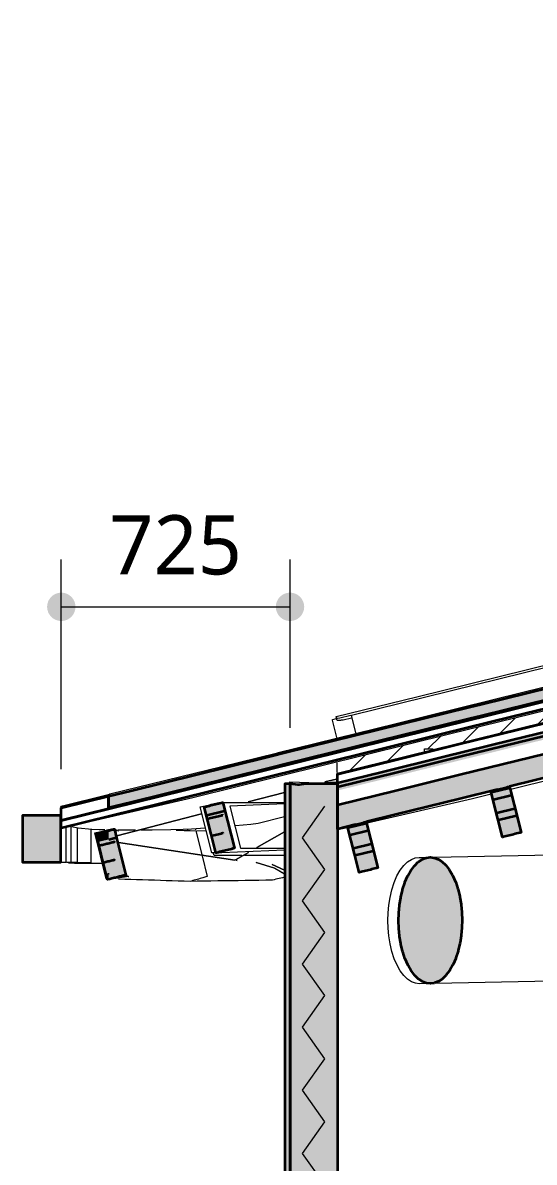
# Model space of a CAD drawing. Header units: millimetres. Extents: x 0 to 153524, y 0 to 59400.
# Drawn here: x 45014 to 46635, y 27747 to 31358 of the extents above; entities that cross this region are included whole.
import ezdxf

# ---------------------------------------------------------------- set-up
doc = ezdxf.new("R2010")
doc.units = ezdxf.units.MM
for name, color, linetype, lineweight in [('01_切断（構造・壁）', 7, 'Continuous', 35), ('05_断熱（仮）', 2, 'Continuous', 9), ('10_見えがかり', 7, 'Continuous', 13), ('12_見えがかり（ガラス）', 5, 'Continuous', 9), ('14_鏡面', 8, 'Continuous', 9), ('50_寸法', 3, 'Continuous', 9)]:
    doc.layers.add(name, color=color, linetype=linetype, lineweight=lineweight)
doc.styles.add('JP', font='NotoSansCJKjp-Regular.otf')

msp = doc.modelspace()

# ---------------------------------------------------------------- hatches: boundary and pattern name
at = {"layer": '01_切断（構造・壁）'}
for points in [[(45845.9, 29008), (45804.5, 28997.8), (45668.3, 28964.2), (45356.9, 28887.4), (45286.3, 28870), (45286.3, 28890), (45286.3, 28907), (45356.9, 28924.4), (45668.3, 29001.2), (45804.5, 29034.8), (45845.9, 29045), (46068.6, 29099.9), (46428.9, 29188.7), (46469, 29198.6), (46830.1, 29287.6), (46869.4, 29297.3), (47231.2, 29386.4), (47269.8, 29396), (47632.3, 29485.3), (47670.1, 29494.7), (48033.4, 29584.2), (48070.5, 29593.4), (48434.6, 29683.1), (48470.9, 29692), (48835.7, 29782), (48871.3, 29790.7), (49236.9, 29880.8), (49271.6, 29889.4), (49638, 29979.7), (49672, 29988.1), (50039.2, 30078.6), (50072.4, 30086.8), (50440.3, 30177.5), (50472.8, 30185.5), (50841.5, 30276.4), (50873.1, 30284.2), (51242.7, 30375.3), (51273.5, 30382.9), (51643.9, 30474.2), (51673.9, 30481.6), (52045.1, 30573.1), (52074.3, 30580.3), (52446.3, 30672), (52474.6, 30679), (52847.5, 30770.9), (52875, 30777.7), (53248.7, 30869.8), (53275.4, 30876.4), (53649.9, 30968.7), (53675.8, 30975.1), (54051.1, 31067.6), (54076.1, 31073.8), (54452.4, 31166.5), (54476.5, 31172.5), (54853.6, 31265.4), (54876.9, 31271.1), (55254.9, 31364.3), (55277.3, 31369.8), (55656.1, 31463.2), (55677.7, 31468.5), (56057.4, 31562.1), (56078, 31567.2), (56458.6, 31661), (56478.4, 31665.9), (56859.9, 31760), (56878.8, 31764.6), (57261.2, 31858.9), (57279.2, 31863.3), (57662.5, 31957.8), (57679.5, 31962), (58063.8, 32056.7), (58079.7, 32060.7), (58079.7, 32059.2), (58079.7, 32023.7), (58063.8, 32019.7), (57679.5, 31925), (57662.5, 31920.8), (57279.2, 31826.3), (57261.2, 31821.9), (56878.8, 31727.6), (56859.9, 31723), (56478.4, 31628.9), (56458.6, 31624), (56078, 31530.2), (56057.4, 31525.1), (55677.7, 31431.5), (55656.1, 31426.2), (55277.3, 31332.8), (55254.9, 31327.3), (54876.9, 31234.1), (54853.6, 31228.4), (54476.5, 31135.5), (54452.4, 31129.5), (54076.1, 31036.8), (54051.1, 31030.6), (53675.8, 30938.1), (53649.9, 30931.7), (53275.4, 30839.4), (53248.7, 30832.8), (52875, 30740.7), (52847.5, 30733.9), (52474.6, 30642), (52446.3, 30635), (52074.3, 30543.3), (52045.1, 30536.1), (51673.9, 30444.6), (51643.9, 30437.2), (51273.5, 30345.9), (51242.7, 30338.3), (50873.1, 30247.2), (50841.5, 30239.4), (50472.8, 30148.5), (50440.3, 30140.5), (50072.4, 30049.8), (50039.2, 30041.6), (49672, 29951.1), (49638, 29942.7), (49271.6, 29852.4), (49236.9, 29843.8), (48871.3, 29753.7), (48835.7, 29745), (48470.9, 29655), (48434.6, 29646.1), (48070.5, 29556.4), (48033.4, 29547.2), (47670.1, 29457.7), (47632.3, 29448.3), (47269.8, 29359), (47231.2, 29349.4), (46869.4, 29260.3), (46830.1, 29250.6), (46469, 29161.6), (46428.9, 29151.7), (46068.6, 29062.9)], [(45846.3, 24300), (45846.3, 28007.3), (45846.3, 28007.3), (45846.3, 28946.7), (45858.2, 28946.7), (45861.3, 28946.7), (45861.3, 28010), (45861.3, 24300), (45849.3, 24300)], [(45861.3, 27420.3), (45861.3, 28946.7), (45885.2, 28943.8), (45888.4, 28943.5), (45891.4, 28943.9), (45911.6, 28946.8), (46011.3, 28946.7), (46011.3, 25772.8), (46011.3, 24300), (45911.6, 24300), (45891.4, 24300), (45887.8, 24300), (45885.2, 24300), (45861.3, 24300)], [(45134.3, 28841.1), (45134.3, 28834.7), (45134.3, 28828.6), (45134.3, 28822.2), (45134.3, 28816.1), (45134.3, 28809.7), (45134.3, 28803.6), (45134.3, 28797.2), (45134.3, 28791.1), (45134.3, 28784.7), (45134.3, 28778.6), (45134.3, 28772.2), (45134.3, 28766.1), (45134.3, 28759.7), (45134.3, 28753.6), (45134.3, 28747.2), (45134.3, 28741.1), (45134.3, 28734.7), (45134.3, 28728.6), (45134.3, 28722.2), (45134.3, 28716.1), (45134.3, 28709.7), (45134.3, 28703.6), (45134.3, 28697.2), (45129.4, 28697.2), (45124.3, 28697.2), (45119.4, 28697.2), (45114.3, 28697.2), (45109.4, 28697.2), (45104.3, 28697.2), (45099.3, 28697.2), (45094.3, 28697.2), (45089.3, 28697.2), (45084.3, 28697.2), (45079.3, 28697.2), (45074.3, 28697.2), (45069.3, 28697.2), (45064.3, 28697.2), (45059.2, 28697.2), (45054.3, 28697.2), (45049.2, 28697.2), (45044.3, 28697.2), (45039.2, 28697.2), (45034.3, 28697.2), (45029.2, 28697.2), (45024.3, 28697.2), (45019.1, 28697.2), (45014.3, 28697.2), (45014.3, 28703.6), (45014.3, 28709.7), (45014.3, 28716.1), (45014.3, 28722.2), (45014.3, 28728.6), (45014.3, 28734.7), (45014.3, 28741.1), (45014.3, 28747.2), (45014.3, 28753.6), (45014.3, 28759.7), (45014.3, 28766.1), (45014.3, 28772.2), (45014.3, 28778.6), (45014.3, 28784.7), (45014.3, 28791.1), (45014.3, 28797.2), (45014.3, 28803.6), (45014.3, 28809.7), (45014.3, 28816.1), (45014.3, 28822.2), (45014.3, 28828.6), (45014.3, 28834.7), (45014.3, 28841.1), (45014.3, 28847.2), (45019.4, 28847.2), (45024.3, 28847.2), (45029.4, 28847.2), (45034.3, 28847.2), (45039.4, 28847.2), (45044.3, 28847.2), (45049.3, 28847.2), (45054.3, 28847.2), (45059.3, 28847.2), (45064.3, 28847.2), (45069.3, 28847.2), (45074.3, 28847.2), (45079.3, 28847.2), (45084.3, 28847.2), (45089.3, 28847.2), (45094.3, 28847.2), (45099.2, 28847.2), (45104.3, 28847.2), (45109.2, 28847.2), (45114.3, 28847.2), (45119.2, 28847.2), (45124.3, 28847.2), (45129.2, 28847.2), (45134.3, 28847.2)], [(46406.3, 28537.5), (46406.9, 28515.6), (46407, 28513.4), (46406.3, 28491.5), (46406.3, 28489.4), (46404.2, 28466.8), (46404, 28464.6), (46400.3, 28442), (46399.9, 28439.8), (46394.6, 28417.8), (46394.1, 28415.6), (46387.3, 28394.8), (46386.6, 28392.8), (46378.3, 28373.8), (46377.5, 28372), (46367.9, 28355.5), (46367, 28353.9), (46356.5, 28340.3), (46355.5, 28339), (46344.3, 28328.5), (46343.3, 28327.5), (46331.8, 28320.1), (46330.8, 28319.5), (46319.4, 28315.3), (46318.3, 28314.9), (46307.2, 28313.5), (46306.2, 28313.4), (46295, 28314.7), (46294, 28314.9), (46282.6, 28319.1), (46281.6, 28319.4), (46270.1, 28326.8), (46269, 28327.4), (46257.9, 28338), (46256.8, 28338.9), (46246.3, 28352.6), (46245.3, 28353.9), (46235.7, 28370.5), (46234.9, 28372), (46226.5, 28391), (46225.7, 28392.7), (46218.8, 28413.7), (46218.2, 28415.6), (46212.9, 28437.8), (46212.4, 28439.8), (46208.7, 28462.6), (46208.4, 28464.6), (46206.2, 28487.3), (46206, 28489.3), (46205.4, 28511.4), (46205.3, 28513.4), (46206, 28535.5), (46206, 28537.4), (46208.2, 28560.2), (46208.4, 28562.2), (46212.1, 28585), (46212.4, 28587), (46217.7, 28609.2), (46218.2, 28611.2), (46225.1, 28632.2), (46225.7, 28634), (46234.1, 28653.1), (46234.9, 28654.8), (46244.5, 28671.4), (46245.3, 28672.9), (46255.9, 28686.6), (46256.8, 28687.8), (46268, 28698.4), (46269, 28699.4), (46280.5, 28706.7), (46281.5, 28707.3), (46293, 28711.6), (46294, 28711.9), (46305.1, 28713.3), (46306.2, 28713.4), (46317.3, 28712.1), (46318.3, 28712), (46329.7, 28707.8), (46330.8, 28707.4), (46342.2, 28700.1), (46343.3, 28699.4), (46354.4, 28688.9), (46355.5, 28687.9), (46366, 28674.2), (46367, 28672.9), (46376.6, 28656.4), (46377.5, 28654.9), (46385.8, 28635.9), (46386.6, 28634.1), (46393.5, 28613.3), (46394.1, 28611.2), (46399.4, 28589.2), (46399.9, 28587.1), (46403.6, 28564.5), (46404, 28562.2), (46406.1, 28539.7)]]:
    msp.add_hatch(color=7, dxfattribs=at).paths.add_polyline_path(points)
at = {"layer": '01_切断（構造・壁）', "true_color": 0xe9dcc4}
for points in [[(46514.5, 28926.8), (46519.2, 28927.9), (46523.9, 28929.1), (46528.6, 28930.3), (46533.3, 28931.5), (46538, 28932.6), (46542.7, 28933.8), (46547.4, 28935), (46552.1, 28936.1), (46552.1, 28936.1), (46552.2, 28936.1), (46552.2, 28936.2), (46552.2, 28936.2), (46552.3, 28936.2), (46552.4, 28936.2), (46552.6, 28936.2), (46552.9, 28936.3), (46553.8, 28936.6), (46556.8, 28937.3), (46571.4, 28879.6), (46593.7, 28791.8), (46590.8, 28791.1), (46589.8, 28790.9), (46589.4, 28790.8), (46589.3, 28790.7), (46589.2, 28790.7), (46589.1, 28790.7), (46589.1, 28790.7), (46589, 28790.7), (46589, 28790.7), (46589, 28790.7), (46584.3, 28789.5), (46579.6, 28788.3), (46574.9, 28787.2), (46570.2, 28786), (46565.5, 28784.8), (46560.8, 28783.6), (46556.2, 28782.5), (46551.5, 28781.3), (46546.8, 28780.1), (46542.1, 28779), (46537.4, 28777.8), (46535, 28777.2), (46520.2, 28835.5), (46498.2, 28922.7), (46500.4, 28923.3), (46505.1, 28924.4), (46509.8, 28925.6)], [(46523.9, 28901), (46504.8, 28896.4), (46499.1, 28918.9), (46557.8, 28933.4), (46563.5, 28910.8)], [(45606, 28876.8), (45610.7, 28878), (45615.4, 28879.1), (45620.1, 28880.3), (45624.8, 28881.5), (45629.5, 28882.7), (45634.2, 28883.8), (45638.9, 28885), (45643.6, 28886.2), (45643.6, 28886.2), (45643.6, 28886.2), (45643.6, 28886.2), (45643.7, 28886.2), (45643.8, 28886.2), (45643.9, 28886.2), (45644, 28886.3), (45644.3, 28886.4), (45645.3, 28886.6), (45648.3, 28887.3), (45663, 28829.1), (45685.2, 28741.9), (45682.3, 28741.2), (45681.3, 28740.9), (45681, 28740.8), (45680.8, 28740.8), (45680.7, 28740.8), (45680.6, 28740.7), (45680.6, 28740.7), (45680.5, 28740.7), (45680.5, 28740.7), (45680.5, 28740.7), (45675.8, 28739.5), (45671.1, 28738.4), (45666.4, 28737.2), (45661.7, 28736), (45657, 28734.9), (45652.3, 28733.7), (45647.7, 28732.5), (45643, 28731.4), (45638.3, 28730.2), (45633.6, 28729), (45628.9, 28727.8), (45626.5, 28727.2), (45611.5, 28786.1), (45589.6, 28872.7), (45591.9, 28873.3), (45596.6, 28874.5), (45601.3, 28875.6)], [(46520.2, 28835.5), (46515.5, 28854), (46574.2, 28868.5), (46580, 28845.9), (46521.3, 28831.4)], [(46060.3, 28814.8), (46065, 28816), (46069.6, 28817.1), (46074.3, 28818.3), (46079, 28819.5), (46083.7, 28820.6), (46088.4, 28821.8), (46093.1, 28823), (46097.8, 28824.2), (46097.9, 28824.2), (46097.9, 28824.2), (46097.9, 28824.2), (46098, 28824.2), (46098, 28824.2), (46098.1, 28824.2), (46098.3, 28824.3), (46098.6, 28824.3), (46099.6, 28824.6), (46102.5, 28825.3), (46117.2, 28767.4), (46139.4, 28679.9), (46136.5, 28679.1), (46135.5, 28678.9), (46135.2, 28678.8), (46135, 28678.8), (46134.9, 28678.7), (46134.9, 28678.7), (46134.8, 28678.7), (46134.8, 28678.7), (46134.8, 28678.7), (46134.7, 28678.7), (46130, 28677.5), (46125.3, 28676.3), (46120.7, 28675.2), (46116, 28674), (46111.3, 28672.8), (46106.6, 28671.7), (46101.9, 28670.5), (46097.2, 28669.3), (46092.5, 28668.2), (46087.8, 28667), (46083.1, 28665.8), (46080.7, 28665.2), (46065.9, 28723.8), (46043.9, 28810.7), (46046.2, 28811.3), (46050.9, 28812.4), (46055.6, 28813.6)], [(46050.5, 28784.4), (46044.8, 28807), (46103.5, 28821.4), (46109.3, 28798.8)], [(45253.3, 28789.9), (45259.1, 28791.3), (45263.7, 28792.5), (45267.2, 28793.3), (45270.6, 28794.2), (45274, 28795), (45277.4, 28795.8), (45280.8, 28796.7), (45284.2, 28797.5), (45287.6, 28798.4), (45291.1, 28799.2), (45294.5, 28800.1), (45297.9, 28800.9), (45301.3, 28801.7), (45301.5, 28801.8), (45301.7, 28801.8), (45301.9, 28801.9), (45302.3, 28802), (45302.7, 28802.1), (45303.5, 28802.3), (45304.7, 28802.6), (45304.7, 28802.6), (45311.6, 28774.7), (45340.8, 28656.9), (45339.8, 28656.7), (45339, 28656.5), (45338.5, 28656.3), (45338.2, 28656.2), (45337.9, 28656.2), (45337.7, 28656.1), (45337.5, 28656.1), (45334.2, 28655.3), (45330.8, 28654.4), (45327.5, 28653.6), (45324.2, 28652.8), (45320.8, 28652), (45317.5, 28651.1), (45314.1, 28650.3), (45310.8, 28649.5), (45307.5, 28648.7), (45304.1, 28647.9), (45300.8, 28647), (45296.3, 28645.9), (45290.6, 28644.5), (45283.3, 28642.7), (45282.5, 28642.5), (45279.8, 28653.5), (45262.7, 28722.5), (45248.7, 28779.2), (45246.4, 28788.2)], [(46065.9, 28723.8), (46061.3, 28742.1), (46120, 28756.5), (46125.7, 28733.9), (46067, 28719.5)], [(45282.5, 28642.5), (45279.8, 28653.5), (45278.7, 28658.2), (45286.3, 28660), (45286.3, 28643.5), (45283.3, 28642.7)]]:
    msp.add_hatch(color=8, dxfattribs=at).paths.add_polyline_path(points)
at = {"layer": '05_断熱（仮）', "true_color": 0xf3d98b}
for points in [[(46345.8, 29031.2), (46564.9, 29085.1), (46755.7, 29132.2), (46974.8, 29186.2), (47165.6, 29233.3), (47384.7, 29287.2), (47575.5, 29334.3), (47794.7, 29388.3), (47985.5, 29435.4), (48204.6, 29489.3), (48395.4, 29536.4), (48614.5, 29590.4), (48805.3, 29637.5), (49024.5, 29691.4), (49215.3, 29738.5), (49434.4, 29792.5), (49625.2, 29839.6), (49844.3, 29893.5), (50035.1, 29940.6), (50254.3, 29994.6), (50445, 30041.7), (50664.2, 30095.6), (50855, 30142.7), (51074.2, 30196.7), (51264.9, 30243.8), (51484.1, 30297.7), (51674.8, 30344.8), (51894, 30398.8), (52084.8, 30445.9), (52304, 30499.8), (52494.7, 30546.9), (52713.9, 30600.9), (52904.6, 30648), (53123.8, 30701.9), (53314.5, 30749), (53533.8, 30803), (53724.5, 30850.1), (53943.7, 30904), (54134.4, 30951.1), (54353.7, 31005.1), (54544.3, 31052.2), (54763.6, 31106.1), (54954.3, 31153.2), (55173.5, 31207.2), (55364.2, 31254.3), (55583.5, 31308.2), (55774.1, 31355.3), (55993.4, 31409.3), (56184.1, 31456.4), (56403.3, 31510.3), (56594, 31557.4), (56813.3, 31611.4), (57003.9, 31658.5), (57223.2, 31712.4), (57413.8, 31759.5), (57633.2, 31813.5), (57823.8, 31860.6), (58043.1, 31914.5), (58229.4, 31960.5), (58085.8, 31925.1), (58079.7, 31923.7), (58079.7, 31925.3), (58079.7, 31951.6), (58147.4, 31968.3), (58229.8, 31988.7), (58229.8, 31957.6), (58229.8, 31936.7), (58043.1, 31890.5), (57823.8, 31836.6), (57633.2, 31789.5), (57413.8, 31735.5), (57223.2, 31688.4), (57003.9, 31634.5), (56813.3, 31587.4), (56594, 31533.4), (56403.3, 31486.3), (56184.1, 31432.4), (55993.4, 31385.3), (55774.1, 31331.3), (55583.5, 31284.2), (55364.2, 31230.3), (55173.5, 31183.2), (54954.3, 31129.2), (54763.6, 31082.1), (54544.3, 31028.2), (54353.7, 30981.1), (54134.4, 30927.1), (53943.7, 30880), (53724.5, 30826.1), (53533.8, 30779), (53314.5, 30725), (53123.8, 30677.9), (52904.6, 30624), (52713.9, 30576.9), (52494.7, 30522.9), (52304, 30475.8), (52084.8, 30421.9), (51894, 30374.8), (51674.8, 30320.8), (51484.1, 30273.7), (51264.9, 30219.8), (51074.2, 30172.7), (50855, 30118.7), (50664.2, 30071.6), (50445, 30017.7), (50254.3, 29970.6), (50035.1, 29916.6), (49844.3, 29869.5), (49625.2, 29815.6), (49434.4, 29768.5), (49215.3, 29714.5), (49024.5, 29667.4), (48805.3, 29613.5), (48614.5, 29566.4), (48395.4, 29512.4), (48204.6, 29465.3), (47985.5, 29411.4), (47794.7, 29364.3), (47575.5, 29310.3), (47384.7, 29263.2), (47165.6, 29209.3), (46974.8, 29162.2), (46755.7, 29108.2), (46564.9, 29061.1), (46345.8, 29007.2), (46154.9, 28960.1), (46011.3, 28924.7), (46011.3, 28948.7), (46154.9, 28984.1)], [(46011.3, 28802.7), (46011.3, 28806.1), (46011.3, 28815), (46011.3, 28826.7), (46011.3, 28879.7), (46197, 28925.5), (46399.8, 28975.5), (46715.6, 29053.3), (46807.8, 29076.1), (47123.8, 29153.9), (47215.7, 29176.7), (47532.1, 29254.6), (47623.7, 29277.2), (47940.4, 29355.2), (48031.7, 29377.8), (48348.6, 29455.9), (48439.7, 29478.4), (48756.9, 29556.5), (48847.7, 29578.9), (49165.2, 29657.1), (49255.7, 29679.5), (49573.4, 29757.8), (49663.7, 29780.1), (49981.7, 29858.4), (50071.7, 29880.7), (50390, 29959), (50479.7, 29981.2), (50798.2, 30059.7), (50887.7, 30081.8), (51206.5, 30160.3), (51295.7, 30182.4), (51614.8, 30261), (51703.7, 30282.9), (52023.1, 30361.6), (52111.7, 30383.5), (52431.3, 30462.2), (52519.7, 30484.1), (52839.6, 30562.9), (52927.6, 30584.7), (53247.9, 30663.5), (53335.6, 30685.2), (53656.2, 30764.2), (53743.6, 30785.8), (54064.5, 30864.8), (54151.6, 30886.4), (54472.7, 30965.5), (54559.6, 30986.9), (54881, 31066.1), (54967.6, 31087.5), (55289.3, 31166.8), (55375.6, 31188.1), (55697.6, 31267.4), (55783.6, 31288.7), (56105.9, 31368), (56191.6, 31389.2), (56514.2, 31468.7), (56599.6, 31489.8), (56922.5, 31569.3), (57007.6, 31590.4), (57330.8, 31670), (57415.6, 31690.9), (57739.1, 31770.6), (57823.6, 31791.5), (58147.4, 31871.3), (58229.8, 31891.7), (58229.8, 31860.6), (58229.8, 31850.7), (58085.8, 31815.1), (58079.7, 31813.7), (58079.7, 31777.6), (57913.9, 31736.8), (57914.8, 31733), (57856.5, 31718.6), (57855.6, 31722.3), (57857.5, 31722.8), (57862.2, 31724), (57866.9, 31725.1), (57871.6, 31726.3), (57876.3, 31727.5), (57880.9, 31728.6), (57881.2, 31728.7), (57823.6, 31714.5), (57739.1, 31693.6), (57459.6, 31624.8), (57460.5, 31621), (57413.8, 31609.5), (57402.2, 31606.6), (57401.3, 31610.3), (57403.4, 31610.8), (57408, 31612), (57412.7, 31613.2), (57417.4, 31614.4), (57422.1, 31615.5), (57426.8, 31616.7), (57429.6, 31617.4), (57415.6, 31613.9), (57330.8, 31593), (57007.6, 31513.4), (57005.3, 31512.8), (57006.2, 31509), (57003.9, 31508.5), (56947.9, 31494.6), (56947, 31498.4), (56949.1, 31498.9), (56953.8, 31500), (56958.4, 31501.2), (56963.1, 31502.4), (56966.6, 31503.2), (56922.5, 31492.3), (56599.6, 31412.8), (56551, 31400.8), (56551.9, 31397), (56493.7, 31382.6), (56492.7, 31386.4), (56494.8, 31386.9), (56499.5, 31388.1), (56502.6, 31388.8), (56191.6, 31312.2), (56105.9, 31291), (56096.7, 31288.8), (56097.7, 31285), (56039.4, 31270.6), (56038.4, 31274.4), (56040.3, 31274.9), (56045, 31276), (56049.7, 31277.2), (56051, 31277.5), (55783.6, 31211.7), (55697.6, 31190.4), (55642.4, 31176.8), (55643.4, 31173), (55585.1, 31158.6), (55584.1, 31162.4), (55586.2, 31162.9), (55590.9, 31164.1), (55595.6, 31165.3), (55599.2, 31166.2), (55375.6, 31111.1), (55289.3, 31089.8), (55188.2, 31064.8), (55189.1, 31061), (55173.5, 31057.2), (55130.8, 31046.7), (55129.8, 31050.4), (55131.9, 31050.9), (55136.6, 31052.1), (55141.3, 31053.3), (55146, 31054.4), (55147.6, 31054.9), (54967.6, 31010.5), (54881, 30989.1), (54733.9, 30952.9), (54734.8, 30949.1), (54676.5, 30934.7), (54675.5, 30938.4), (54677.6, 30939), (54682.3, 30940.1), (54687, 30941.3), (54691.7, 30942.5), (54696.1, 30943.5), (54559.6, 30909.9), (54472.7, 30888.5), (54279.6, 30840.9), (54280.5, 30837.1), (54222.2, 30822.7), (54221.2, 30826.4), (54223.2, 30826.9), (54227.9, 30828.1), (54232.6, 30829.3), (54237.3, 30830.4), (54242, 30831.6), (54244.5, 30832.2), (54151.6, 30809.4), (54064.5, 30787.8), (53825.3, 30728.9), (53826.3, 30725.1), (53767.9, 30710.8), (53767, 30714.5), (53769.1, 30715), (53773.8, 30716.2), (53778.4, 30717.3), (53783.1, 30718.5), (53787.8, 30719.7), (53792.5, 30720.8), (53793.1, 30721), (53743.6, 30708.8), (53656.2, 30687.2), (53371, 30616.9), (53372, 30613.2), (53314.5, 30599), (53313.6, 30598.8), (53312.7, 30602.5), (53314.6, 30603), (53319.3, 30604.1), (53324, 30605.3), (53328.7, 30606.5), (53333.4, 30607.6), (53338.1, 30608.8), (53341.4, 30609.7), (53335.6, 30608.2), (53247.9, 30586.5), (52927.6, 30507.7), (52916.7, 30505), (52917.7, 30501.2), (52904.6, 30498), (52859.3, 30486.8), (52858.4, 30490.5), (52860.5, 30491), (52865.2, 30492.2), (52869.9, 30493.4), (52874.6, 30494.5), (52875.3, 30494.7), (52839.6, 30485.9), (52519.7, 30407.1), (52462.5, 30392.9), (52463.4, 30389.2), (52405, 30374.8), (52404.1, 30378.5), (52406.2, 30379), (52410.9, 30380.2), (52413.7, 30380.9), (52111.7, 30306.5), (52023.1, 30284.6), (52008.2, 30280.9), (52009.1, 30277.2), (51950.7, 30262.8), (51949.8, 30266.5), (51951.7, 30267), (51956.4, 30268.2), (51961.1, 30269.4), (51962.2, 30269.6), (51703.7, 30205.9), (51614.8, 30184), (51553.9, 30169), (51554.9, 30165.2), (51496.4, 30150.8), (51495.5, 30154.5), (51497.4, 30155), (51502.1, 30156.2), (51506.8, 30157.4), (51510.7, 30158.3), (51295.7, 30105.4), (51206.5, 30083.3), (51099.6, 30057), (51100.6, 30053.2), (51074.2, 30046.7), (51042.1, 30038.8), (51041.2, 30042.5), (51043.4, 30043.1), (51048, 30044.3), (51052.7, 30045.4), (51057.4, 30046.6), (51059.2, 30047), (50887.7, 30004.8), (50798.2, 29982.7), (50645.3, 29945), (50646.3, 29941.2), (50587.8, 29926.8), (50586.9, 29930.6), (50588.9, 29931.1), (50593.6, 29932.2), (50598.3, 29933.4), (50603, 29934.6), (50607.6, 29935.7), (50479.7, 29904.2), (50390, 29882), (50191.1, 29833.1), (50192, 29829.3), (50133.5, 29814.9), (50132.6, 29818.6), (50134.6, 29819.1), (50139.3, 29820.2), (50144, 29821.4), (50148.7, 29822.6), (50153.4, 29823.8), (50156.2, 29824.5), (50071.7, 29803.7), (49981.7, 29781.4), (49736.8, 29721.1), (49737.7, 29717.3), (49679.2, 29702.9), (49678.3, 29706.6), (49680.3, 29707.1), (49685, 29708.3), (49689.7, 29709.4), (49694.4, 29710.6), (49699.1, 29711.8), (49699.1, 29711.8), (49703.8, 29713), (49704.8, 29713.2), (49663.7, 29703.1), (49573.4, 29680.8), (49282.5, 29609.1), (49283.5, 29605.3), (49224.9, 29590.9), (49224, 29594.6), (49226, 29595.1), (49230.7, 29596.3), (49235.4, 29597.5), (49240.1, 29598.6), (49244.8, 29599.8), (49249.5, 29601), (49252.5, 29601.7), (49165.2, 29580.1), (48847.7, 29501.9), (48828.2, 29497.1), (48829.2, 29493.4), (48805.3, 29487.5), (48770.6, 29478.9), (48769.7, 29482.6), (48771.7, 29483.1), (48776.4, 29484.3), (48781.1, 29485.5), (48784, 29486.2), (48756.9, 29479.5), (48439.7, 29401.4), (48374, 29385.1), (48374.9, 29381.4), (48316.3, 29366.9), (48315.4, 29370.6), (48317.6, 29371.2), (48322.3, 29372.4), (48324.9, 29373), (48031.7, 29300.8), (47940.4, 29278.2), (47919.7, 29273.1), (47920.6, 29269.4), (47862, 29254.9), (47861.1, 29258.6), (47863.3, 29259.2), (47868, 29260.4), (47872.7, 29261.5), (47873.5, 29261.8), (47623.7, 29200.2), (47532.1, 29177.6), (47465.4, 29161.1), (47466.4, 29157.4), (47407.7, 29142.9), (47406.8, 29146.7), (47408.8, 29147.2), (47413.5, 29148.3), (47418.2, 29149.5), (47422.2, 29150.5), (47215.7, 29099.7), (47123.8, 29076.9), (47011.1, 29049.2), (47012.1, 29045.4), (46974.8, 29036.2), (46953.4, 29030.9), (46952.5, 29034.7), (46954.5, 29035.2), (46959.2, 29036.4), (46964, 29037.5), (46968.7, 29038.7), (46970.8, 29039.2), (46807.8, 28999.1), (46715.6, 28976.3), (46556.8, 28937.2), (46557.8, 28933.4), (46499.1, 28918.9), (46498.2, 28922.7), (46500.4, 28923.3), (46505.1, 28924.4), (46509.8, 28925.6), (46514.5, 28926.8), (46519.2, 28927.9), (46519.3, 28927.9), (46399.8, 28898.5), (46197, 28848.5), (46102.6, 28825.2), (46103.5, 28821.4), (46044.8, 28807), (46043.9, 28810.7), (46046.2, 28811.3), (46050.9, 28812.4), (46055.6, 28813.6), (46060.3, 28814.8), (46065, 28816), (46068.4, 28816.8)], [(45886.3, 24325), (45886.3, 28917.7), (45886.6, 28917.7), (45889, 28917.7), (45891.3, 28917.9), (45893.7, 28918.4), (45896, 28919), (45897.4, 28919.5), (45913.3, 28921.8), (45986.3, 28921.7), (45986.3, 24325)], [(46574.2, 28868.5), (46515.5, 28854), (46504.8, 28896.4), (46563.5, 28910.8), (46571.4, 28879.6)], [(45596.2, 28846.4), (45655, 28860.9), (45660.7, 28838.3), (45602, 28823.8)], [(45270.6, 28794.2), (45274, 28795), (45277.4, 28795.8), (45280.8, 28796.7), (45284.2, 28797.5), (45286.3, 28798), (45286.3, 28788.4), (45286.3, 28770), (45253, 28761.8), (45248.7, 28779.2), (45246.4, 28788.2), (45253.3, 28789.9), (45259.1, 28791.3), (45263.7, 28792.5), (45267.2, 28793.3)], [(45652.3, 28733.7), (45647.7, 28732.5), (45643, 28731.4), (45638.3, 28730.2), (45633.6, 28729), (45628.9, 28727.8), (45626.5, 28727.2), (45612.7, 28781.5), (45615.4, 28782.1), (45620.1, 28783.3), (45624.8, 28784.5), (45629.5, 28785.7), (45634.2, 28786.8), (45638.9, 28788), (45643.6, 28789.2), (45643.6, 28789.2), (45643.6, 28789.2), (45643.6, 28789.2), (45643.7, 28789.2), (45643.8, 28789.2), (45643.9, 28789.2), (45644, 28789.3), (45644.3, 28789.4), (45645.3, 28789.6), (45648.3, 28790.3), (45662, 28736.1), (45661.7, 28736), (45657, 28734.9)], [(46120, 28756.5), (46061.3, 28742.1), (46050.5, 28784.4), (46109.3, 28798.8), (46117.2, 28767.4)], [(45258.6, 28739.2), (45253, 28761.8), (45311.3, 28776.2), (45311.6, 28774.7), (45316.9, 28753.6)], [(45310.8, 28649.5), (45307.5, 28648.7), (45304.1, 28647.9), (45300.8, 28647), (45296.3, 28645.9), (45290.6, 28644.5), (45286.3, 28643.5), (45286.3, 28660), (45278.7, 28658.2), (45269.1, 28696.8), (45270.6, 28697.2), (45274, 28698), (45277.4, 28698.8), (45280.8, 28699.7), (45284.2, 28700.5), (45287.6, 28701.4), (45291.1, 28702.2), (45294.5, 28703.1), (45297.9, 28703.9), (45301.3, 28704.7), (45301.5, 28704.8), (45301.7, 28704.8), (45301.9, 28704.9), (45302.3, 28705), (45302.7, 28705.1), (45303.5, 28705.3), (45304.7, 28705.6), (45304.7, 28705.6), (45311.6, 28677.7), (45318.2, 28651.3), (45317.5, 28651.1), (45314.1, 28650.3)]]:
    msp.add_hatch(color=8, dxfattribs=at).paths.add_polyline_path(points)
at = {"layer": '14_鏡面', "true_color": 0xdce5ee}
h = msp.add_hatch(dxfattribs=at)
h.set_pattern_fill('ANSI31', scale=20)
h.paths.add_polyline_path([(46010.3, 29015), (58229.7, 32032.5), (58229.7, 31989.1), (57112.6, 31713.9), (57087.2, 31713.9), (57087.2, 31707.9), (57088.3, 31707.9), (56211, 31491.9), (56187.2, 31491.9), (56187.2, 31486), (55309.4, 31269.8), (55287.2, 31269.8), (55287.2, 31264.4), (54407.8, 31047.8), (54387.2, 31047.8), (54387.2, 31042.7), (53506.2, 30825.7), (53487.2, 30825.7), (53487.2, 30821), (52604.6, 30603.7), (52587.2, 30603.7), (52587.2, 30599.4), (51703, 30381.6), (51687.2, 30381.6), (51687.2, 30377.7), (50801.5, 30159.5), (50787.2, 30159.5), (50787.2, 30156), (49899.9, 29937.5), (49887.2, 29937.5), (49887.2, 29934.4), (48998.3, 29715.4), (48987.2, 29715.4), (48987.2, 29712.7), (48096.7, 29493.4), (48087.2, 29493.4), (48087.2, 29491), (47195.1, 29271.3), (47187.2, 29271.3), (47187.2, 29269.4), (46323, 29056.5), (46287.2, 29056.5), (46287.4, 29047.8), (46010.8, 28979.6), (46010.8, 28952), (46010.3, 28951.9)])
at = {"layer": '50_寸法'}
for points in [[(45181.3, 29507), (45180.4, 29498.3), (45177.9, 29489.8), (45173.7, 29482), (45168.1, 29475.2), (45161.3, 29469.6), (45153.5, 29465.5), (45145.1, 29462.9), (45136.3, 29462), (45127.5, 29462.9), (45119.1, 29465.5), (45111.3, 29469.6), (45104.5, 29475.2), (45098.9, 29482), (45094.7, 29489.8), (45092.2, 29498.3), (45091.3, 29507), (45092.2, 29515.8), (45094.7, 29524.3), (45098.9, 29532), (45104.5, 29538.9), (45111.3, 29544.5), (45119.1, 29548.6), (45127.5, 29551.2), (45136.3, 29552), (45145.1, 29551.2), (45153.5, 29548.6), (45161.3, 29544.5), (45168.1, 29538.9), (45173.7, 29532), (45177.9, 29524.3), (45180.4, 29515.8)], [(45906.3, 29507), (45905.4, 29498.3), (45902.8, 29489.8), (45898.7, 29482), (45893.1, 29475.2), (45886.3, 29469.6), (45878.5, 29465.5), (45870, 29462.9), (45861.3, 29462), (45852.5, 29462.9), (45844, 29465.5), (45836.3, 29469.6), (45829.4, 29475.2), (45823.8, 29482), (45819.7, 29489.8), (45817.1, 29498.3), (45816.3, 29507), (45817.1, 29515.8), (45819.7, 29524.3), (45823.8, 29532), (45829.4, 29538.9), (45836.3, 29544.5), (45844, 29548.6), (45852.5, 29551.2), (45861.3, 29552), (45870, 29551.2), (45878.5, 29548.6), (45886.3, 29544.5), (45893.1, 29538.9), (45898.7, 29532), (45902.8, 29524.3), (45905.4, 29515.8)]]:
    msp.add_hatch(color=7, dxfattribs=at).paths.add_polyline_path(points)

# ---------------------------------------------------------------- linework, layer by layer
at = {"layer": '01_切断（構造・壁）'}
for points in [[(45136.3, 28818.1), (45136.3, 28830.1), (45217.6, 28850.1), (45525.9, 28926.1), (45745, 28980), (45935.8, 29027.1), (46154.9, 29081.1), (46345.8, 29128.2), (46564.9, 29182.1), (46755.7, 29229.2), (46974.8, 29283.2), (47165.6, 29330.3), (47384.7, 29384.2), (47575.5, 29431.3), (47794.7, 29485.3), (47985.5, 29532.4), (48204.6, 29586.3), (48395.4, 29633.4), (48614.5, 29687.4), (48805.3, 29734.5), (49024.5, 29788.4), (49215.3, 29835.5)], [(49236.9, 29843.8), (48871.3, 29753.7), (48835.7, 29745), (48470.9, 29655), (48434.6, 29646.1), (48070.5, 29556.4), (48033.4, 29547.2), (47670.1, 29457.7), (47632.3, 29448.3), (47269.8, 29359), (47231.2, 29349.4), (46869.4, 29260.3), (46830.1, 29250.6), (46469, 29161.6), (46428.9, 29151.7), (46068.6, 29062.9), (45845.9, 29008)], [(49215.3, 29811.5), (49024.5, 29764.4), (48805.3, 29710.5), (48614.5, 29663.4), (48395.4, 29609.4), (48204.6, 29562.3), (47985.5, 29508.4), (47794.7, 29461.3), (47575.5, 29407.3), (47384.7, 29360.2), (47165.6, 29306.3), (46974.8, 29259.2), (46755.7, 29205.2), (46564.9, 29158.1), (46345.8, 29104.2), (46154.9, 29057.1), (45935.8, 29003.1), (45745, 28956), (45525.9, 28902.1), (45217.6, 28826.1), (45136.3, 28806.1), (45136.3, 28818.1)], [(46060.3, 28814.8), (46065, 28816), (46068.4, 28816.8), (46011.3, 28802.7), (46011.3, 28815), (46011.3, 28826.7), (46011.3, 28903.1), (46011.3, 28976.7), (46197, 29022.5), (46399.8, 29072.5), (46715.6, 29150.3), (46807.8, 29173.1), (47123.8, 29250.9), (47215.7, 29273.7), (47532.1, 29351.6), (47623.7, 29374.2), (47940.4, 29452.2), (48031.7, 29474.8), (48348.6, 29552.9), (48439.7, 29575.4), (48756.9, 29653.5), (48847.7, 29675.9), (49165.2, 29754.1), (49255.7, 29776.5)], [(46012.3, 28949), (46154.9, 28984.1), (46345.8, 29031.2), (46564.9, 29085.1), (46755.7, 29132.2), (46974.8, 29186.2), (47165.6, 29233.3), (47384.7, 29287.2), (47575.5, 29334.3), (47794.7, 29388.3), (47985.5, 29435.4), (48204.6, 29489.3), (48395.4, 29536.4), (48614.5, 29590.4), (48805.3, 29637.5), (49024.5, 29691.4), (49215.3, 29738.5)], [(46012.3, 28937), (46197, 28982.5), (46399.8, 29032.5), (46715.6, 29110.3), (46807.8, 29133.1), (47123.8, 29210.9), (47215.7, 29233.7), (47532.1, 29311.6), (47623.7, 29334.2), (47940.4, 29412.2), (48031.7, 29434.8), (48348.6, 29512.9), (48439.7, 29535.4), (48756.9, 29613.5), (48847.7, 29635.9), (49165.2, 29714.1), (49255.7, 29736.5)], [(46012.3, 28880), (46197, 28925.5), (46399.8, 28975.5), (46715.6, 29053.3), (46807.8, 29076.1), (47123.8, 29153.9), (47215.7, 29176.7), (47532.1, 29254.6), (47623.7, 29277.2), (47940.4, 29355.2), (48031.7, 29377.8), (48348.6, 29455.9), (48439.7, 29478.4), (48756.9, 29556.5), (48847.7, 29578.9), (49165.2, 29657.1), (49255.7, 29679.5)], [(45845.9, 29008), (45804.5, 28997.8), (45668.3, 28964.2), (45356.9, 28887.4), (45286.3, 28870), (45286.3, 28890), (45286.3, 28907), (45356.9, 28924.4), (45668.3, 29001.2), (45804.5, 29034.8), (45845.9, 29045), (46068.6, 29099.9), (46428.9, 29188.7), (46469, 29198.6), (46830.1, 29287.6)], [(46715.6, 28976.3), (46556.8, 28937.2), (46571.4, 28879.6), (46593.7, 28791.8), (46590.8, 28791.1), (46589.8, 28790.9), (46589.4, 28790.8), (46589.3, 28790.7), (46589.2, 28790.7), (46589.1, 28790.7), (46589.1, 28790.7), (46589, 28790.7), (46589, 28790.7), (46589, 28790.7), (46584.3, 28789.5), (46579.6, 28788.3), (46574.9, 28787.2), (46570.2, 28786), (46565.5, 28784.8), (46560.8, 28783.6), (46556.2, 28782.5), (46551.5, 28781.3), (46546.8, 28780.1), (46542.1, 28779), (46537.4, 28777.8), (46535, 28777.2), (46520.2, 28835.5), (46498.2, 28922.7), (46500.4, 28923.3), (46505.1, 28924.4), (46509.8, 28925.6), (46514.5, 28926.8), (46519.2, 28927.9), (46519.3, 28927.9), (46399.8, 28898.5), (46197, 28848.5), (46102.6, 28825.2), (46117.2, 28767.4), (46139.4, 28679.9), (46136.5, 28679.1), (46135.5, 28678.9), (46135.2, 28678.8), (46135, 28678.8), (46134.9, 28678.7), (46134.9, 28678.7), (46134.8, 28678.7), (46134.8, 28678.7), (46134.8, 28678.7), (46134.7, 28678.7), (46130, 28677.5), (46125.3, 28676.3), (46120.7, 28675.2), (46116, 28674), (46111.3, 28672.8), (46106.6, 28671.7), (46101.9, 28670.5), (46097.2, 28669.3), (46092.5, 28668.2), (46087.8, 28667), (46083.1, 28665.8), (46080.7, 28665.2), (46065.9, 28723.8), (46043.9, 28810.7), (46046.2, 28811.3), (46050.9, 28812.4), (46055.6, 28813.6), (46060.3, 28814.8)], [(45846.3, 24300), (45846.3, 28007.3), (45846.3, 28007.3), (45846.3, 28946.7), (45858.2, 28946.7), (45861.3, 28946.7), (45861.3, 28010), (45861.3, 24300), (45849.3, 24300), (45846.3, 24300)], [(45861.3, 27420.3), (45861.3, 28946.7), (45885.2, 28943.8), (45888.4, 28943.5), (45891.4, 28943.9), (45911.6, 28946.8), (46011.3, 28946.7), (46011.3, 25772.8), (46011.3, 24300), (45911.6, 24300), (45891.4, 24300), (45887.8, 24300), (45885.2, 24300), (45861.3, 24300), (45861.3, 27420.3)], [(46514.5, 28926.8), (46519.2, 28927.9), (46523.9, 28929.1), (46528.6, 28930.3), (46533.3, 28931.5), (46538, 28932.6), (46542.7, 28933.8), (46547.4, 28935), (46552.1, 28936.1), (46552.1, 28936.1), (46552.2, 28936.1), (46552.2, 28936.2), (46552.2, 28936.2), (46552.3, 28936.2), (46552.4, 28936.2), (46552.6, 28936.2), (46552.9, 28936.3), (46553.8, 28936.6), (46556.8, 28937.3), (46571.4, 28879.6), (46593.7, 28791.8), (46590.8, 28791.1), (46589.8, 28790.9), (46589.4, 28790.8), (46589.3, 28790.7), (46589.2, 28790.7), (46589.1, 28790.7), (46589.1, 28790.7), (46589, 28790.7), (46589, 28790.7), (46589, 28790.7), (46584.3, 28789.5), (46579.6, 28788.3), (46574.9, 28787.2), (46570.2, 28786), (46565.5, 28784.8), (46560.8, 28783.6), (46556.2, 28782.5), (46551.5, 28781.3), (46546.8, 28780.1), (46542.1, 28779), (46537.4, 28777.8), (46535, 28777.2), (46520.2, 28835.5), (46498.2, 28922.7), (46500.4, 28923.3), (46505.1, 28924.4), (46509.8, 28925.6), (46514.5, 28926.8)], [(46500.1, 28919.2), (46556.8, 28933.2)], [(45286.3, 28885.4), (45286.3, 28867), (45217.3, 28850), (45136.3, 28830.1), (45136.3, 28850.1), (45136.3, 28870.1), (45217.3, 28890), (45286.3, 28907), (45286.3, 28885.4)], [(46505.8, 28896.6), (46562.6, 28910.6)], [(45606, 28876.8), (45610.7, 28878), (45615.4, 28879.1), (45620.1, 28880.3), (45624.8, 28881.5), (45629.5, 28882.7), (45634.2, 28883.8), (45638.9, 28885), (45643.6, 28886.2), (45643.6, 28886.2), (45643.6, 28886.2), (45643.6, 28886.2), (45643.7, 28886.2), (45643.8, 28886.2), (45643.9, 28886.2), (45644, 28886.3), (45644.3, 28886.4), (45645.3, 28886.6), (45648.3, 28887.3), (45663, 28829.1), (45685.2, 28741.9), (45682.3, 28741.2), (45681.3, 28740.9), (45681, 28740.8), (45680.8, 28740.8), (45680.7, 28740.8), (45680.6, 28740.7), (45680.6, 28740.7), (45680.5, 28740.7), (45680.5, 28740.7), (45680.5, 28740.7), (45675.8, 28739.5), (45671.1, 28738.4), (45666.4, 28737.2), (45661.7, 28736), (45657, 28734.9), (45652.3, 28733.7), (45647.7, 28732.5), (45643, 28731.4), (45638.3, 28730.2), (45633.6, 28729), (45628.9, 28727.8), (45626.5, 28727.2), (45611.5, 28786.1), (45589.6, 28872.7), (45591.9, 28873.3), (45596.6, 28874.5), (45601.3, 28875.6), (45606, 28876.8)], [(45606, 28876.8), (45610.7, 28878), (45615.4, 28879.1), (45620.1, 28880.3), (45624.8, 28881.5), (45629.5, 28882.7), (45634.2, 28883.8), (45638.9, 28885), (45643.6, 28886.2), (45643.6, 28886.2), (45643.6, 28886.2), (45643.6, 28886.2), (45643.7, 28886.2), (45643.8, 28886.2), (45643.9, 28886.2), (45644, 28886.3), (45644.3, 28886.4), (45645.3, 28886.6), (45648.3, 28887.3), (45663, 28829.1), (45685.2, 28741.9), (45682.3, 28741.2), (45681.3, 28740.9), (45681, 28740.8), (45680.8, 28740.8), (45680.7, 28740.8), (45680.6, 28740.7), (45680.6, 28740.7), (45680.5, 28740.7), (45680.5, 28740.7), (45680.5, 28740.7), (45675.8, 28739.5), (45671.1, 28738.4), (45666.4, 28737.2), (45661.7, 28736), (45657, 28734.9), (45652.3, 28733.7), (45647.7, 28732.5), (45643, 28731.4), (45638.3, 28730.2), (45633.6, 28729), (45628.9, 28727.8), (45626.5, 28727.2), (45611.5, 28786.1), (45589.6, 28872.7), (45591.9, 28873.3), (45596.6, 28874.5), (45601.3, 28875.6), (45606, 28876.8)], [(45597.2, 28846.7), (45654, 28860.6)], [(46516.5, 28854.3), (46573.3, 28868.2)], [(45134.3, 28841.1), (45134.3, 28834.7), (45134.3, 28828.6), (45134.3, 28822.2), (45134.3, 28816.1), (45134.3, 28809.7), (45134.3, 28803.6), (45134.3, 28797.2), (45134.3, 28791.1), (45134.3, 28784.7), (45134.3, 28778.6), (45134.3, 28772.2), (45134.3, 28766.1), (45134.3, 28759.7), (45134.3, 28753.6), (45134.3, 28747.2), (45134.3, 28741.1), (45134.3, 28734.7), (45134.3, 28728.6), (45134.3, 28722.2), (45134.3, 28716.1), (45134.3, 28709.7), (45134.3, 28703.6), (45134.3, 28697.2), (45129.4, 28697.2), (45124.3, 28697.2), (45119.4, 28697.2), (45114.3, 28697.2), (45109.4, 28697.2), (45104.3, 28697.2), (45099.3, 28697.2), (45094.3, 28697.2), (45089.3, 28697.2), (45084.3, 28697.2), (45079.3, 28697.2), (45074.3, 28697.2), (45069.3, 28697.2), (45064.3, 28697.2), (45059.2, 28697.2), (45054.3, 28697.2), (45049.2, 28697.2), (45044.3, 28697.2), (45039.2, 28697.2), (45034.3, 28697.2), (45029.2, 28697.2), (45024.3, 28697.2), (45019.1, 28697.2), (45014.3, 28697.2), (45014.3, 28703.6), (45014.3, 28709.7), (45014.3, 28716.1), (45014.3, 28722.2), (45014.3, 28728.6), (45014.3, 28734.7), (45014.3, 28741.1), (45014.3, 28747.2), (45014.3, 28753.6), (45014.3, 28759.7), (45014.3, 28766.1), (45014.3, 28772.2), (45014.3, 28778.6), (45014.3, 28784.7), (45014.3, 28791.1), (45014.3, 28797.2), (45014.3, 28803.6), (45014.3, 28809.7), (45014.3, 28816.1), (45014.3, 28822.2), (45014.3, 28828.6), (45014.3, 28834.7), (45014.3, 28841.1), (45014.3, 28847.2), (45019.4, 28847.2), (45024.3, 28847.2), (45029.4, 28847.2), (45034.3, 28847.2), (45039.4, 28847.2), (45044.3, 28847.2), (45049.3, 28847.2), (45054.3, 28847.2), (45059.3, 28847.2), (45064.3, 28847.2), (45069.3, 28847.2), (45074.3, 28847.2), (45079.3, 28847.2), (45084.3, 28847.2), (45089.3, 28847.2), (45094.3, 28847.2), (45099.2, 28847.2), (45104.3, 28847.2), (45109.2, 28847.2), (45114.3, 28847.2), (45119.2, 28847.2), (45124.3, 28847.2), (45129.2, 28847.2), (45134.3, 28847.2), (45134.3, 28841.1)], [(45600.1, 28835.3), (45601.3, 28835.6), (45606, 28836.8)], [(45606, 28836.8), (45610.7, 28838), (45615.4, 28839.1), (45620.1, 28840.3), (45624.8, 28841.5), (45629.5, 28842.7), (45634.2, 28843.8), (45638.9, 28845), (45643.6, 28846.2), (45643.6, 28846.2), (45643.6, 28846.2), (45643.6, 28846.2), (45643.7, 28846.2), (45643.8, 28846.2), (45643.9, 28846.2), (45644, 28846.3), (45644.3, 28846.4), (45645.3, 28846.6), (45648.3, 28847.3), (45648.4, 28846.8)], [(46060.3, 28814.8), (46065, 28816), (46069.6, 28817.1), (46074.3, 28818.3), (46079, 28819.5), (46083.7, 28820.6), (46088.4, 28821.8), (46093.1, 28823), (46097.8, 28824.2), (46097.9, 28824.2), (46097.9, 28824.2), (46097.9, 28824.2), (46098, 28824.2), (46098, 28824.2), (46098.1, 28824.2), (46098.3, 28824.3), (46098.6, 28824.3), (46099.6, 28824.6), (46102.5, 28825.3), (46117.2, 28767.4), (46139.4, 28679.9), (46136.5, 28679.1), (46135.5, 28678.9), (46135.2, 28678.8), (46135, 28678.8), (46134.9, 28678.7), (46134.9, 28678.7), (46134.8, 28678.7), (46134.8, 28678.7), (46134.8, 28678.7), (46134.7, 28678.7), (46130, 28677.5), (46125.3, 28676.3), (46120.7, 28675.2), (46116, 28674), (46111.3, 28672.8), (46106.6, 28671.7), (46101.9, 28670.5), (46097.2, 28669.3), (46092.5, 28668.2), (46087.8, 28667), (46083.1, 28665.8), (46080.7, 28665.2), (46065.9, 28723.8), (46043.9, 28810.7), (46046.2, 28811.3), (46050.9, 28812.4), (46055.6, 28813.6), (46060.3, 28814.8)], [(46045.8, 28807.2), (46102.6, 28821.2)], [(46522.2, 28831.7), (46579, 28845.7)], [(45253.3, 28789.9), (45259.1, 28791.3), (45263.7, 28792.5), (45267.2, 28793.3), (45270.6, 28794.2), (45274, 28795), (45277.4, 28795.8), (45280.8, 28796.7), (45284.2, 28797.5), (45287.6, 28798.4), (45291.1, 28799.2), (45294.5, 28800.1), (45297.9, 28800.9), (45301.3, 28801.7), (45301.5, 28801.8), (45301.7, 28801.8), (45301.9, 28801.9), (45302.3, 28802), (45302.7, 28802.1), (45303.5, 28802.3), (45304.7, 28802.6), (45304.7, 28802.6), (45311.6, 28774.7), (45340.8, 28656.9), (45339.8, 28656.7), (45339, 28656.5), (45338.5, 28656.3), (45338.2, 28656.2), (45337.9, 28656.2), (45337.7, 28656.1), (45337.5, 28656.1), (45334.2, 28655.3), (45330.8, 28654.4), (45327.5, 28653.6), (45324.2, 28652.8), (45320.8, 28652), (45317.5, 28651.1), (45314.1, 28650.3), (45310.8, 28649.5), (45307.5, 28648.7), (45304.1, 28647.9), (45300.8, 28647), (45296.3, 28645.9), (45290.6, 28644.5), (45283.3, 28642.7), (45282.5, 28642.5), (45279.8, 28653.5), (45262.7, 28722.5), (45248.7, 28779.2), (45246.4, 28788.2), (45253.3, 28789.9)], [(45259.1, 28791.3), (45263.7, 28792.5), (45267.2, 28793.3), (45270.6, 28794.2), (45274, 28795), (45277.4, 28795.8), (45280.8, 28796.7), (45284.2, 28797.5), (45287.6, 28798.4), (45291.1, 28799.2), (45294.5, 28800.1), (45297.9, 28800.9), (45301.3, 28801.7), (45301.5, 28801.8), (45301.7, 28801.8), (45301.9, 28801.9), (45302.3, 28802), (45302.7, 28802.1), (45303.5, 28802.3), (45304.7, 28802.6), (45304.7, 28802.6), (45311.6, 28774.7), (45340.8, 28656.9), (45339.8, 28656.7), (45339, 28656.5), (45338.5, 28656.3), (45338.2, 28656.2), (45337.9, 28656.2), (45337.7, 28656.1), (45337.5, 28656.1), (45334.2, 28655.3), (45330.8, 28654.4), (45327.5, 28653.6), (45324.2, 28652.8), (45320.8, 28652), (45317.5, 28651.1), (45314.1, 28650.3), (45310.8, 28649.5), (45307.5, 28648.7), (45304.1, 28647.9), (45300.8, 28647), (45296.3, 28645.9), (45290.6, 28644.5), (45283.3, 28642.7), (45282.5, 28642.5), (45279.8, 28653.5), (45262.7, 28722.5), (45248.7, 28779.2), (45246.4, 28788.2), (45253.3, 28789.9), (45259.1, 28791.3)], [(45613.7, 28781.7), (45615.4, 28782.1), (45620.1, 28783.3), (45624.8, 28784.5), (45629.5, 28785.7), (45634.2, 28786.8), (45638.9, 28788), (45643.6, 28789.2), (45643.6, 28789.2), (45643.6, 28789.2), (45643.6, 28789.2), (45643.7, 28789.2), (45643.8, 28789.2), (45643.9, 28789.2), (45644, 28789.3), (45644.3, 28789.4), (45645.3, 28789.6), (45648.3, 28790.3), (45648.4, 28789.8)], [(46051.5, 28784.6), (46108.3, 28798.6)], [(45256.7, 28750.7), (45259.1, 28751.3)], [(45259.1, 28751.3), (45263.7, 28752.5), (45267.2, 28753.3), (45270.6, 28754.2), (45274, 28755), (45277.4, 28755.8), (45280.8, 28756.7), (45284.2, 28757.5), (45287.6, 28758.4), (45291.1, 28759.2), (45294.5, 28760.1), (45297.9, 28760.9), (45301.3, 28761.7), (45301.5, 28761.8), (45301.7, 28761.8), (45301.9, 28761.9), (45302.3, 28762), (45302.7, 28762.1), (45303.5, 28762.3), (45304.7, 28762.6), (45304.7, 28762.6), (45304.8, 28762.1)], [(45286.8, 28770.1), (45310.3, 28775.9)], [(46062.2, 28742.3), (46119, 28756.3)], [(46068, 28719.7), (46124.7, 28733.7)], [(46406.3, 28537.5), (46406.9, 28515.6), (46407, 28513.4), (46406.3, 28491.5), (46406.3, 28489.4), (46404.2, 28466.8), (46404, 28464.6), (46400.3, 28442), (46399.9, 28439.8), (46394.6, 28417.8), (46394.1, 28415.6), (46387.3, 28394.8), (46386.6, 28392.8), (46378.3, 28373.8), (46377.5, 28372), (46367.9, 28355.5), (46367, 28353.9), (46356.5, 28340.3), (46355.5, 28339), (46344.3, 28328.5), (46343.3, 28327.5), (46331.8, 28320.1), (46330.8, 28319.5), (46319.4, 28315.3), (46318.3, 28314.9), (46307.2, 28313.5), (46306.2, 28313.4), (46295, 28314.7), (46294, 28314.9), (46282.6, 28319.1), (46281.6, 28319.4), (46270.1, 28326.8), (46269, 28327.4), (46257.9, 28338), (46256.8, 28338.9), (46246.3, 28352.6), (46245.3, 28353.9), (46235.7, 28370.5), (46234.9, 28372), (46226.5, 28391), (46225.7, 28392.7), (46218.8, 28413.7), (46218.2, 28415.6), (46212.9, 28437.8), (46212.4, 28439.8), (46208.7, 28462.6), (46208.4, 28464.6), (46206.2, 28487.3), (46206, 28489.3), (46205.4, 28511.4), (46205.3, 28513.4), (46206, 28535.5), (46206, 28537.4), (46208.2, 28560.2), (46208.4, 28562.2), (46212.1, 28585), (46212.4, 28587), (46217.7, 28609.2), (46218.2, 28611.2), (46225.1, 28632.2), (46225.7, 28634), (46234.1, 28653.1), (46234.9, 28654.8), (46244.5, 28671.4), (46245.3, 28672.9), (46255.9, 28686.6), (46256.8, 28687.8), (46268, 28698.4), (46269, 28699.4), (46280.5, 28706.7), (46281.5, 28707.3), (46293, 28711.6), (46294, 28711.9), (46305.1, 28713.3), (46306.2, 28713.4), (46317.3, 28712.1), (46318.3, 28712), (46329.7, 28707.8), (46330.8, 28707.4), (46342.2, 28700.1), (46343.3, 28699.4), (46354.4, 28688.9), (46355.5, 28687.9), (46366, 28674.2), (46367, 28672.9), (46376.6, 28656.4), (46377.5, 28654.9), (46385.8, 28635.9), (46386.6, 28634.1), (46393.5, 28613.3), (46394.1, 28611.2), (46399.4, 28589.2), (46399.9, 28587.1), (46403.6, 28564.5), (46404, 28562.2), (46406.1, 28539.7), (46406.3, 28537.5)], [(45270.1, 28697), (45270.6, 28697.2), (45274, 28698), (45277.4, 28698.8), (45280.8, 28699.7), (45284.2, 28700.5), (45287.6, 28701.4), (45291.1, 28702.2), (45294.5, 28703.1), (45297.9, 28703.9), (45301.3, 28704.7), (45301.5, 28704.8), (45301.7, 28704.8), (45301.9, 28704.9), (45302.3, 28705), (45302.7, 28705.1), (45303.5, 28705.3), (45304.7, 28705.6), (45304.7, 28705.6), (45304.8, 28705.1)], [(45279.6, 28658.4), (45286.3, 28660), (45286.3, 28659.5)]]:
    msp.add_lwpolyline(points, dxfattribs=at)
at = {"layer": '05_断熱（仮）'}
msp.add_lwpolyline([(45971.3, 27675), (45901.3, 27775), (45971.3, 27875), (45901.3, 27975), (45971.3, 28075), (45901.3, 28175), (45971.3, 28275), (45901.3, 28375), (45971.3, 28475), (45901.3, 28575), (45971.3, 28675), (45901.3, 28775), (45971.3, 28875)], dxfattribs=at)
at = {"layer": '10_見えがかり'}
for points in [[(49235.9, 29811.5), (48826.7, 29710.5), (48417.5, 29609.4), (48008.3, 29508.4), (47599.1, 29407.3), (47189.9, 29306.3), (46780.7, 29205.2), (46371.5, 29104.2), (45962.3, 29003.1), (45553.1, 28902.1), (45167.8, 28811.8)], [(45819.3, 29044.2), (46197.9, 29137.4), (46599, 29236.1), (47401.1, 29433.5), (47802.2, 29532.2)], [(46069.7, 29107.9), (46056, 29163.7), (47071.1, 29413.6)], [(46009.4, 29093), (45996, 29148), (45996.1, 29148.3), (45996.1, 29148.8), (45996.2, 29149), (45996.3, 29149.5), (45996.3, 29149.8), (45996.4, 29150.1), (46003.9, 29151.9), (46011.4, 29153.7), (46018.9, 29155.6), (46054, 29164.1)], [(46010.8, 28978.7), (46010.8, 28979.6), (46388, 29072.5), (46796.3, 29173.1)], [(45285.4, 28908.9), (45287.2, 28912), (45290.3, 28914), (45644.7, 29001.2), (45817.3, 29043.7)], [(45817.3, 29043.7), (45817.3, 29040)], [(46287.2, 29056.5), (46314.7, 29056.5)], [(46287.3, 29049.9), (46287.3, 29049.9), (46287.2, 29050.5), (46287.2, 29056.5)], [(46010.3, 28981.6), (46010.3, 29012.9)], [(46952.8, 29025.3), (46846.7, 28999.1), (46561.1, 28928.5)], [(45972, 28952), (46008.3, 28961.4)], [(46008.3, 28961.4), (45972.1, 28952)], [(45845.7, 28948.7), (45845.7, 28949.6), (45858.2, 28949.6)], [(45860.2, 28948.7), (45860.2, 28952), (45952, 28949), (46008.8, 28952.1)], [(45135.3, 28871.8), (45137.3, 28875.4), (45139.7, 28876.9), (45285.3, 28912.7)], [(45729, 28889.3), (45844.1, 28919.1)], [(45844.1, 28919), (45729.1, 28889.3)], [(46498.5, 28913), (46439.8, 28898.5), (46105.6, 28821.6)], [(45624.4, 28727.2), (45613.3, 28727.2), (45577, 28872.7), (45581.9, 28873.9), (45586.8, 28875.2)], [(45586.8, 28875.2), (45596.6, 28877.6), (45601.5, 28878.8), (45606.4, 28880), (45611.3, 28881.2), (45626, 28884.9), (45630.9, 28886.1), (45635.8, 28887.3), (45640, 28887.3)], [(45650.3, 28887.3), (45667.7, 28887.3), (45699.6, 28887.3), (45827.3, 28887.3), (45844.3, 28887.3)], [(45844.3, 28882.7), (45670.7, 28875.3), (45703.9, 28741.9), (45735.9, 28741.9), (45844.3, 28741.9)], [(45312.1, 28781.8), (45580.4, 28851)], [(45580.4, 28851), (45312.1, 28781.8)], [(45843.7, 28841.6), (45759.9, 28820.2), (45737, 28817.4), (45688.4, 28812.5)], [(45150.5, 28805.7), (45150.5, 28697.2), (45137.4, 28697.2)], [(45166.1, 28809.3), (45166.1, 28697.2), (45152.5, 28697.2)], [(45186.6, 28804.7), (45186.6, 28697.2), (45168.1, 28697.2)], [(45189.7, 28806.1), (45168.9, 28810)], [(45230.4, 28800.2), (45230.4, 28783.4), (45230.3, 28770.9), (45230.3, 28758.4), (45230.3, 28745.9), (45230.3, 28733.4), (45230.2, 28708.4), (45230.2, 28695.9), (45188.1, 28695.9)], [(45274.3, 28800.2), (45263.9, 28800.4), (45256.3, 28800.8), (45233.4, 28801.9), (45189.7, 28806.1)], [(45242.4, 28790.3), (45247.3, 28791.5), (45252.1, 28792.7), (45257, 28793.8), (45261.8, 28795), (45266.7, 28796.2), (45271.6, 28797.4), (45276.4, 28798.6), (45281.3, 28799.8), (45286.1, 28801), (45291, 28802.2), (45295.8, 28803.4), (45300.7, 28804.6), (45302, 28804)], [(45280.2, 28643.7), (45279.7, 28644), (45278.3, 28644.7), (45242.4, 28790.3)], [(45307.1, 28801.4), (45310.2, 28799.8), (45311.5, 28799.1), (45312.9, 28798.4), (45314.2, 28797.7), (45308.2, 28796.9)], [(45371.6, 28799.2), (45352.2, 28799.1), (45315.2, 28799.5)], [(45316.1, 28797.1), (45317.5, 28797.5)], [(45591.8, 28805.1), (45563.9, 28803.3), (45549, 28802.7), (45522.6, 28801.6), (45483.4, 28800.4), (45424.1, 28799.5), (45393, 28799.3), (45388, 28799.3)], [(45500.2, 28799.1), (45508, 28798.9), (45526.3, 28798.3), (45544.5, 28797.8), (45562.7, 28797.2), (45581.4, 28722.1)], [(45537.8, 28801), (45534, 28800.1)], [(45561.5, 28802), (45561.5, 28800.1)], [(45564.8, 28797.3), (45593.7, 28797.8)], [(45755.9, 28743.9), (45843.7, 28794)], [(45843.7, 28794), (45756, 28743.9)], [(46042.7, 28807.1), (46013.3, 28800.3)], [(45317.6, 28760), (45686.7, 28704.1)], [(45686.7, 28704.1), (45317.7, 28760)], [(45582.5, 28717.9), (45598.8, 28652.2), (45594.3, 28650.9), (45585.2, 28648.4), (45580.7, 28647.1), (45576.1, 28645.8), (45571.6, 28644.5), (45567, 28643.2), (45562.5, 28641.9), (45557.9, 28640.7), (45553.4, 28639.4), (45548.9, 28638.1), (45544.3, 28636.8), (45525.5, 28637.4), (45506.7, 28638), (45487.9, 28638.6), (45469.2, 28639.2), (45450.4, 28639.7), (45431.6, 28640.3), (45412.8, 28640.9), (45394, 28641.5), (45375.2, 28642.1), (45356.4, 28642.7), (45337.6, 28643.3), (45318.8, 28643.9), (45318.5, 28645.2)], [(45708.9, 28719.2), (45701.9, 28719.2), (45661.3, 28719.2), (45620.6, 28719.2), (45619.1, 28725.4)], [(45844.3, 28735.7), (45645.2, 28727.2), (45634.7, 28727.2)], [(45688.3, 28705.2), (45729.6, 28728.8)], [(45729.7, 28728.8), (45688.4, 28705.2), (45688.3, 28705.2)], [(45843.7, 28719.2), (45823.8, 28719.2), (45783.1, 28719.2), (45742.5, 28719.2), (45717, 28719.2)], [(46210.8, 28353.2), (46200.5, 28371.3), (46191.5, 28392), (46184.1, 28414.9), (46178.4, 28439.1), (46174.4, 28463.9), (46172.1, 28488.6), (46171.4, 28512.7), (46172.1, 28536.8), (46174.4, 28561.5), (46178.3, 28586.3), (46184, 28610.5), (46191.4, 28633.3), (46200.4, 28654.1), (46210.7, 28672.2), (46222, 28687.1), (46234, 28698.6), (46246.3, 28706.6), (46258.5, 28711.2), (46270.5, 28712.7), (46291.4, 28713.1)], [(46319.4, 28713.7), (46689.9, 28721.2)], [(45264.2, 28693.6), (45178.2, 28693.6), (45159.2, 28694.3)], [(45694.1, 28703), (45694, 28703), (45689.7, 28703.7)], [(45689.7, 28703.7), (45694.1, 28703)], [(45754.5, 28696.8), (45754.6, 28696.8), (45812.7, 28678.5), (45843.7, 28661.2)], [(45843.7, 28661.1), (45812.6, 28678.5), (45754.5, 28696.8)], [(45843.7, 28672.5), (45804.9, 28690.1), (45805, 28690.1), (45843.7, 28672.5)], [(45342.6, 28656), (45344.7, 28654.9), (45346.1, 28654.2), (45347.4, 28653.5), (45348.8, 28652.8), (45350.1, 28652.2), (45295.9, 28643.8)], [(45843.7, 28650.4), (45842.5, 28650.1), (45837.3, 28648.7), (45826.9, 28646.1), (45821.8, 28644.8), (45816.6, 28643.5), (45811.4, 28642.2), (45806.2, 28640.9), (45784.5, 28640.5), (45762.7, 28640.2), (45740.9, 28639.9), (45719.1, 28639.5), (45697.3, 28639.2), (45675.6, 28638.9), (45653.8, 28638.5), (45632, 28638.2), (45610.2, 28637.8), (45588.4, 28637.5), (45566.6, 28637.2), (45552.2, 28637)], [(46292.9, 28313.1), (46270.6, 28312.7), (46258.7, 28314.1), (46246.4, 28318.7), (46234.1, 28326.7), (46222.1, 28338.2), (46210.8, 28353.2)], [(46690, 28321.2), (46320.9, 28313.7)]]:
    msp.add_lwpolyline(points, dxfattribs=at)
at = {"layer": '12_見えがかり（ガラス）'}
msp.add_lwpolyline([(46056.2, 29154.3), (46030.3, 29147.9), (46028.1, 29147.8), (46023.7, 29147.5), (46021.6, 29147.3), (46019.4, 29147.2), (46017.2, 29147), (46015, 29146.8), (46012.8, 29146.7), (46010.7, 29146.5), (46010.3, 29146.6), (46007.4, 29158.3), (46007.4, 29158.4), (46007.5, 29158.5), (46007.5, 29158.6), (46007.6, 29158.8), (46007.6, 29158.9), (46007.6, 29159), (46007.7, 29159.1), (46007.7, 29159.3), (46262.8, 29222.2), (48813, 29851)], dxfattribs=at)
at = {"layer": '50_寸法'}
for points in [[(45136.3, 28992.3), (45136.3, 29657)], [(45861.3, 29123.6), (45861.3, 29657)], [(45136.3, 29507), (45861.3, 29507)]]:
    msp.add_lwpolyline(points, dxfattribs=at)

# ---------------------------------------------------------------- texts
at = {"layer": '50_寸法', "insert": (45498.8, 29607), "char_height": 187.87, "attachment_point": 8, "style": 'JP'}
msp.add_mtext('725', dxfattribs=at)

doc.saveas('drawing.dxf')
